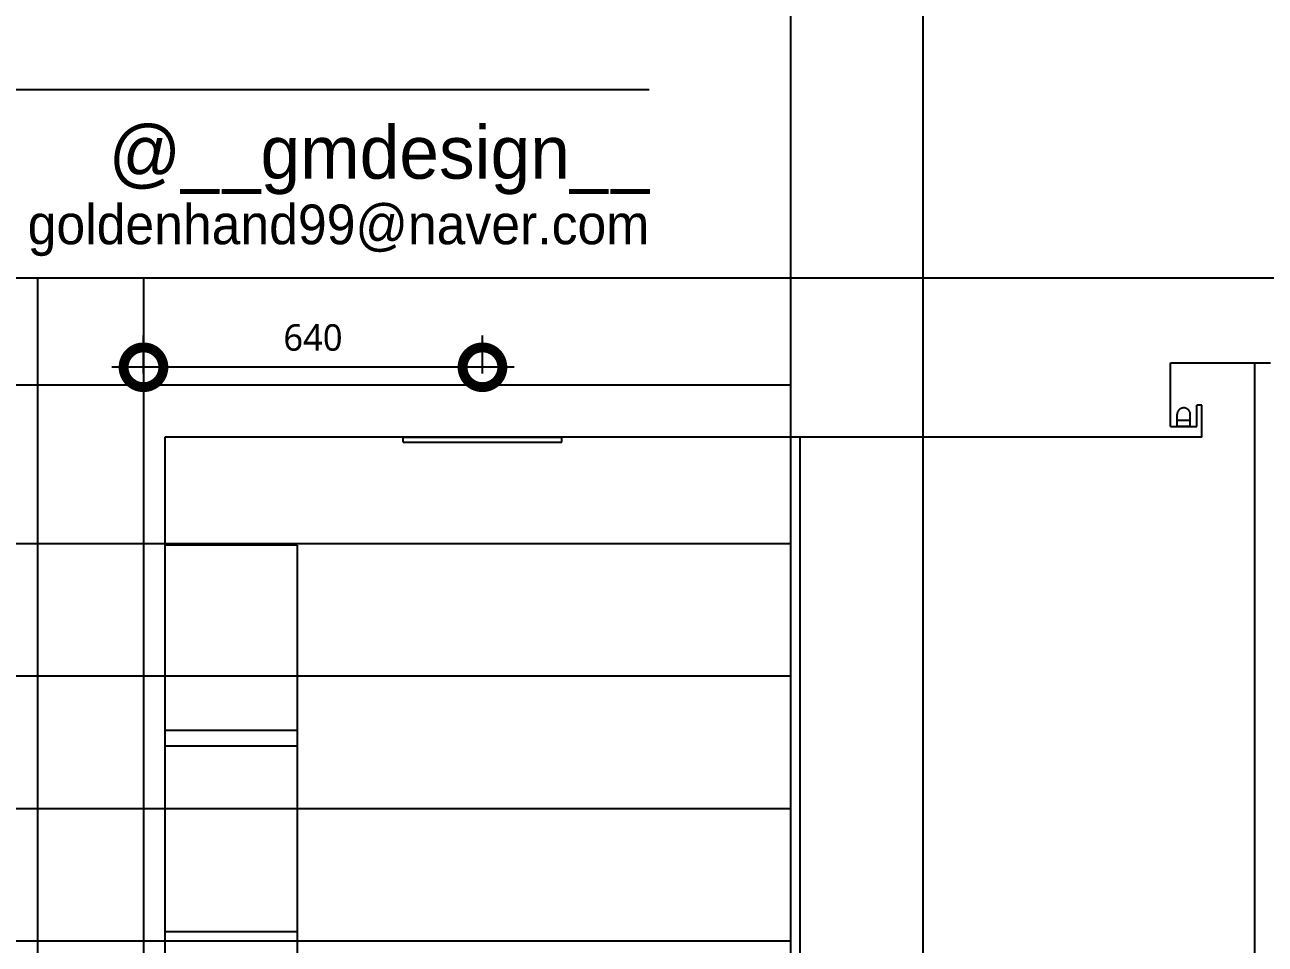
# Model space of a CAD drawing. Header units: millimetres. Extents: x 0 to 460316, y -63250 to 103204.
# Drawn here: x 202655 to 204997, y 50602 to 52338 of the extents above; entities that cross this region are included whole.
import ezdxf
from ezdxf.enums import TextEntityAlignment as Align

# ---------------------------------------------------------------- set-up
doc = ezdxf.new("R2010")
doc.units = ezdxf.units.MM
doc.header["$LTSCALE"] = 25
doc.linetypes.add('ACAD_ISO05W100', pattern=[33, 24, -3, 0, -3, 0, -3])
for name, color, linetype in [('06-LIGHT', 4, 'Continuous'), ('ac-site', 253, 'Continuous'), ('ac-text', 7, 'Continuous'), ('ac-wall-fin', 3, 'Continuous'), ('BATH', 4, 'Continuous'), ('F-SYM', 7, 'Continuous'), ('FORM(YOURNAME)-11', 1, 'Continuous'), ('line', 7, 'Continuous')]:
    doc.layers.add(name, color=color, linetype=linetype)
doc.styles.add('YOURNAME', font='HY울릉도M.TTF')
doc.styles.add('맑은고딕', font='malgun.ttf')
doc.dimstyles.new('세부 도면', dxfattribs={"dimtxt": 50, "dimasz": 150, "dimexe": 60, "dimexo": 120, "dimgap": 30, "dimtad": 1, "dimtoh": 1, "dimdec": 0, "dimlunit": 6, "dimtxsty": '맑은고딕', "dimblk": 'DOTSMALL', "dimcen": 2.5, "dimdle": 60, "dimclrt": 7, "dimadec": 0, "dimazin": 0, "dimtfac": 1, "dimtdec": 0, "dimtmove": 2, "dimatfit": 3, "dimldrblk": 'DOTSMALL', "dimfxl": 5, "dimarcsym": 0})

# ---------------------------------------------------------------- blocks, each defined once
blk = doc.blocks.new('_DotSmall')
at = {"color": 0, "linetype": 'ByBlock', "const_width": 0.5}
blk.add_lwpolyline([(-0.0625, 0, 1), (0.0625, 0, 1)], format="xyb", close=True, dxfattribs=at)
blk = doc.blocks.new('*D438')
at = {"layer": 'ac-site', "color": 0, "lineweight": -2}
for p, q in [((202879.1, 51679.4), (202879.1, 51751.1)), ((203519.1, 51679.4), (203519.1, 51751.1)), ((203579.1, 51691.1), (202819.1, 51691.1))]:
    blk.add_line(p, q, dxfattribs=at)
at = {"layer": 'Defpoints', "color": 0}
for p in [(202879.1, 51691.1), (202879.1, 51559.4), (203519.1, 51559.4)]:
    blk.add_point(p, dxfattribs=at)
at = {"layer": 'ac-site', "color": 0, "lineweight": -2, "xscale": 150, "yscale": 150, "zscale": 150, "rotation": 180}
blk.add_blockref('_DotSmall', (202879.1, 51691.1), dxfattribs=at)
at = {"layer": 'ac-site', "color": 0, "lineweight": -2, "xscale": 150, "yscale": 150, "zscale": 150}
blk.add_blockref('_DotSmall', (203519.1, 51691.1), dxfattribs=at)
at = {"layer": 'ac-site', "color": 7, "insert": (203199.1, 51747), "char_height": 50, "attachment_point": 5, "style": '맑은고딕'}
blk.add_mtext('640', dxfattribs=at)
blk = doc.blocks.new('FORM-PLAN')
at = {"layer": 'Defpoints', "color": 158}
blk.add_lwpolyline([(-71444.2, -2284.8), (10555.8, -2284.8), (10555.8, 55115.2), (-71444.2, 55115.2)], close=True, dxfattribs=at)
at = {"layer": 'FORM(YOURNAME)-11', "color": 251}
blk.add_line((2414.8, 43322.6), (9486.8, 43322.6), dxfattribs=at)
at = {"layer": 'FORM(YOURNAME)-11', "color": 14}
for p, q in [((1345.8, 41093.4), (10555.8, 41093.4)), ((1345.8, 39893.4), (10555.8, 39893.4)), ((1345.8, 38893.4), (10555.8, 38893.4)), ((1345.8, 37893.4), (10555.8, 37893.4)), ((1345.8, 36893.4), (10555.8, 36893.4))]:
    blk.add_line(p, q, dxfattribs=at)
at = {"layer": 'FORM(YOURNAME)-11', "color": 250}
blk.add_lwpolyline([(-72444.2, -3284.8), (11555.8, -3284.8), (11555.8, 56115.2), (-72444.2, 56115.2)], close=True, dxfattribs=at)
at = {"layer": 'FORM(YOURNAME)-11', "color": 14, "style": 'YOURNAME'}
for s, height, width, p in [('@__gmdesign__', 400, 1.03, (9486.8, 42648.8)), ('goldenhand99@naver.com', 300, 0.995, (9486.8, 42153.8))]:
    blk.add_text(s, height=height, dxfattribs=dict(at, width=width)).set_placement(p, align=Align.RIGHT)
at = {"layer": 'FORM(YOURNAME)-11', "color": 3, "style": 'YOURNAME'}
for tag, height, p in [('1', 450.5, (9905.3, 18187.7)), ('2', 450.5, (9905.3, 17544.1)), ('3', 450.5, (9905.3, 16257)), ('4', 450.5, (9905.3, 14326.3)), ('5', 514.9, (9905.3, 12009.4)), ('6', 514.9, (9905.3, 9756.9)), ('7', 514.9, (9905.3, 7504.4)), ('8', 514.9, (9905.3, 5251.9)), ('9', 514.9, (9905.3, 2999.4)), ('10', 514.9, (5655, 811.3)), ('11', 514.9, (9905.3, 746.9)), ('12', 514.9, (5655, -1441.2)), ('13', 514.9, (9905.3, -1441.2))]:
    blk.add_attdef(tag, text='', height=height, dxfattribs=at).set_placement(p, align=Align.MIDDLE_RIGHT)

msp = doc.modelspace()

# ---------------------------------------------------------------- linework, layer by layer
at = {"layer": '06-LIGHT', "color": 10, "linetype": 'ACAD_ISO05W100'}
for p, q in [((204830.65, 51579.45), (204830.65, 51601.95)), ((204843.15, 51614.45), (204843.15, 51614.5)), ((204855.65, 51579.45), (204855.65, 51601.95)), ((204855.65, 51590.7), (204830.65, 51590.7)), ((204855.65, 51579.45), (204830.65, 51579.45))]:
    msp.add_line(p, q, dxfattribs=at)
msp.add_arc((204843.15, 51601.95), 12.5, 0, 180, dxfattribs=at)
at = {"layer": 'ac-text'}
for p, q in [((208160.56, 51859.45), (202313.75, 51859.45)), ((202679.15, 51859.45), (202679.15, 49384.45)), ((202879.15, 51859.45), (202879.15, 49384.45))]:
    msp.add_line(p, q, dxfattribs=at)
at = {"layer": 'ac-wall-fin'}
for p, q in [((204818.15, 51579.45), (204818.15, 51699.45)), ((204818.15, 51699.45), (205007.15, 51699.45)), ((204868.15, 51579.45), (204868.15, 51619.45)), ((204877.15, 51619.45), (204868.15, 51619.45)), ((204877.15, 51559.45), (204877.15, 51619.45)), ((204818.15, 51579.45), (204868.15, 51579.45)), ((204877.15, 51559.45), (202919.15, 51559.45))]:
    msp.add_line(p, q, dxfattribs=at)
at = {"layer": 'BATH'}
for p, q in [((204977.15, 49479.45), (204977.15, 51699.45)), ((202919.15, 51559.45), (202919.15, 49479.45)), ((204119.15, 49479.45), (204119.15, 51559.45)), ((203169.15, 51355.44), (202919.15, 51355.44)), ((203169.15, 51355.44), (203169.15, 50245.44)), ((203169.15, 51005.44), (202919.15, 51005.44)), ((203169.15, 50975.44), (202919.15, 50975.44)), ((203169.15, 50625.44), (202919.15, 50625.44))]:
    msp.add_line(p, q, dxfattribs=at)
at = {"layer": 'line'}
for p, q in [((203369.15, 51549.45), (203369.15, 51559.45)), ((203369.15, 51559.45), (203669.15, 51559.45)), ((203369.15, 51549.45), (203669.15, 51549.45)), ((203669.15, 51549.45), (203669.15, 51559.45))]:
    msp.add_line(p, q, dxfattribs=at)

# ---------------------------------------------------------------- block references
at = {"layer": 'F-SYM', "xscale": 0.2500000000000001, "yscale": 0.2500000000000001, "zscale": 0.2500000000000001}
msp.add_blockref('FORM-PLAN', (201462.45, 41384.91), dxfattribs=at)

# ---------------------------------------------------------------- dimensions: what is measured, and where the dimension line sits
at = {"layer": 'ac-site'}
dim = msp.add_linear_dim(base=(202879.15, 51691.14), p1=(203519.15, 51559.45), p2=(202879.15, 51559.45), dimstyle='세부 도면', dxfattribs=at)
dim.commit()
dim.dimension.update_dxf_attribs({"geometry": '*D438', "text_midpoint": (203199.15, 51746.98)})

doc.saveas('drawing.dxf')
